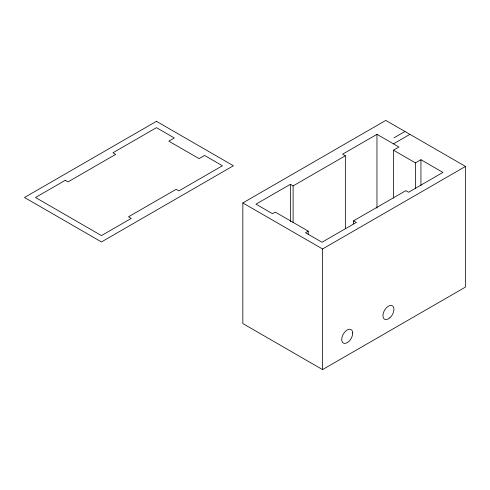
<?xml version="1.0" encoding="UTF-8"?>
<svg xmlns="http://www.w3.org/2000/svg" width="490" height="490" viewBox="0 0 490 490"><rect width="100%" height="100%" fill="white"/><g stroke="black" fill="none" stroke-linecap="round" stroke-linejoin="round"><path stroke-width="0.73" d="M242.832 202.94L385.777 120.411L465.5 166.435L465.5 287.06L322.555 369.589L242.832 323.565L242.832 202.94L322.555 248.969L465.5 166.435M345.346 228.787L345.346 155.753L293.112 185.906L290.368 184.32L256 204.159L272.495 213.683L275.245 212.096L308.235 231.139L308.235 234.183M393.452 198.125L393.452 150.197L398.952 147.025L376.957 134.327L342.596 154.166L345.346 155.753M393.972 137.837L404.973 131.492M393.452 143.846L409.916 134.346M393.452 150.197L415.44 162.894L420.941 159.722L442.935 172.419L408.568 192.258L405.824 190.665L353.59 220.825L353.59 223.869M308.235 231.139L305.484 232.726L321.979 242.25L356.34 222.411L353.59 220.825M420.941 159.722L420.941 185.588M415.44 162.894L415.44 188.76M376.957 134.327L376.957 208.121M322.555 248.969L322.555 369.589M293.112 185.906L293.112 222.423M290.368 184.32L290.368 221.596M352.702 332.973L352.549 334.707A7.773 4.49 -60 0 1 347.349 342.577L345.922 343.227A7.773 4.49 -60 0 1 341.769 338.51A7.773 4.49 -60 0 1 347.545 329.776A7.773 4.49 -60 0 1 352.702 332.973M389.862 317.814L388.441 318.855A7.773 4.49 -60 0 1 382.941 315.676A7.773 4.49 -60 0 1 388.441 306.158L389.862 305.552A7.773 4.49 -60 0 1 393.935 309.331A7.773 4.49 -60 0 1 389.862 317.814M156.451 121.318L24.5 197.501L101.473 241.938L233.424 165.761L156.451 121.318M65.256 180.32L35.494 197.501L101.473 235.592L131.228 218.411L128.478 216.825L176.167 189.293L178.911 190.88L222.423 165.761L204.557 155.44L199.063 158.619L168.823 141.157L174.318 137.984L156.451 127.67L112.939 152.788L115.689 154.381L68 181.906L65.256 180.32"/></g></svg>
